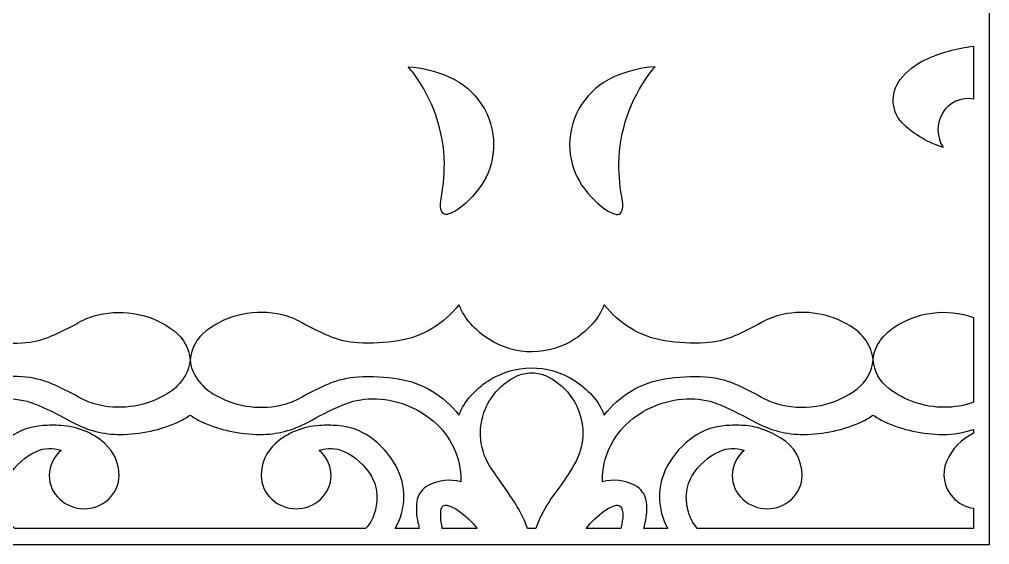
# Model space of a CAD drawing. Header units: centimetres. Extents: x -25.2 to -14.6, y -9 to -3.3.
# Drawn here: x -19.91 to -14.62, y -9 to -6.14 of the extents above; entities that cross this region are included whole.
import ezdxf

# ---------------------------------------------------------------- set-up
doc = ezdxf.new("R2010")
doc.units = ezdxf.units.CM
doc.header["$MEASUREMENT"] = 0
doc.layers.add('layer 1', color=7, linetype='Continuous')

msp = doc.modelspace()

# ---------------------------------------------------------------- linework, layer by layer
at = {"layer": 'layer 1', "color": 250}
for points, knots in [([(-14.61816, -3.2754), (-14.61816, -3.2754), (-14.61816, -9.00021), (-14.61816, -9.00021), (-14.61816, -9.00021), (-14.61816, -9.00021), (-25.19914, -9.00021), (-25.19914, -9.00021), (-25.19914, -9.00021), (-25.19914, -9.00021), (-25.19914, -3.2754), (-25.19914, -3.2754), (-25.19914, -3.2754), (-25.19914, -3.2754), (-14.61816, -3.2754), (-14.61816, -3.2754)], [0, 0, 0, 0, 0.2, 0.2, 0.2, 0.2, 0.4, 0.4, 0.4, 0.4, 0.6, 0.6, 0.6, 0.6, 1, 1, 1, 1]), ([(-14.70562, -6.28381), (-14.79714, -6.2939), (-14.88632, -6.31894), (-14.96971, -6.35797), (-14.96971, -6.35797), (-15.02276, -6.38282), (-15.06917, -6.4198), (-15.10516, -6.46598), (-15.10516, -6.46598), (-15.16356, -6.54089), (-15.1548, -6.64791), (-15.08485, -6.71216), (-15.08485, -6.71216), (-15.02351, -6.76856), (-14.95064, -6.81089), (-14.87124, -6.83621), (-14.87124, -6.83621), (-14.90762, -6.77981), (-14.90936, -6.70769), (-14.87584, -6.64952), (-14.87584, -6.64952), (-14.84156, -6.59002), (-14.77294, -6.55911), (-14.70562, -6.57279), (-14.70562, -6.57279), (-14.70562, -6.57279), (-14.70562, -6.28381), (-14.70562, -6.28381)], [0, 0, 0, 0, 0.125, 0.125, 0.125, 0.125, 0.25, 0.25, 0.25, 0.25, 0.375, 0.375, 0.375, 0.375, 0.5, 0.5, 0.5, 0.5, 0.625, 0.625, 0.625, 0.625, 0.75, 0.75, 0.75, 0.75, 1, 1, 1, 1]), ([(-17.75871, -6.43318), (-17.65264, -6.57481), (-17.59401, -6.74642), (-17.59121, -6.92335), (-17.59121, -6.92335), (-17.59121, -6.99197), (-17.59799, -7.06041), (-17.61142, -7.12769), (-17.61142, -7.12769), (-17.61543, -7.14769), (-17.61322, -7.16845), (-17.60509, -7.18716), (-17.60509, -7.18716), (-17.60021, -7.19843), (-17.5877, -7.20427), (-17.57592, -7.20079), (-17.57592, -7.20079), (-17.5543, -7.19439), (-17.53385, -7.18454), (-17.51539, -7.17155), (-17.51539, -7.17155), (-17.45868, -7.13166), (-17.41126, -7.08004), (-17.37637, -7.0201), (-17.37637, -7.0201), (-17.34128, -6.95982), (-17.32281, -6.89136), (-17.32281, -6.82161), (-17.32281, -6.82161), (-17.32281, -6.66165), (-17.41682, -6.51679), (-17.56297, -6.45177), (-17.56297, -6.45177), (-17.63428, -6.42), (-17.7106, -6.401), (-17.78853, -6.39568), (-17.78853, -6.39568), (-17.77824, -6.40788), (-17.76829, -6.42039), (-17.75871, -6.43318)], [0, 0, 0, 0, 0.0909091, 0.0909091, 0.0909091, 0.0909091, 0.1818182, 0.1818182, 0.1818182, 0.1818182, 0.2727273, 0.2727273, 0.2727273, 0.2727273, 0.3636364, 0.3636364, 0.3636364, 0.3636364, 0.4545455, 0.4545455, 0.4545455, 0.4545455, 0.5454545, 0.5454545, 0.5454545, 0.5454545, 0.6363636, 0.6363636, 0.6363636, 0.6363636, 0.7272727, 0.7272727, 0.7272727, 0.7272727, 0.8181818, 0.8181818, 0.8181818, 0.8181818, 1, 1, 1, 1]), ([(-16.47216, -6.43318), (-16.57825, -6.5749), (-16.63686, -6.74637), (-16.63972, -6.92335), (-16.63972, -6.92335), (-16.63972, -6.99197), (-16.63293, -7.06038), (-16.61947, -7.12767), (-16.61947, -7.12767), (-16.61544, -7.14767), (-16.61765, -7.16845), (-16.62581, -7.18716), (-16.62581, -7.18716), (-16.63068, -7.19843), (-16.64319, -7.20427), (-16.65498, -7.20079), (-16.65498, -7.20079), (-16.6766, -7.19442), (-16.69704, -7.18454), (-16.71552, -7.17155), (-16.71552, -7.17155), (-16.77221, -7.13169), (-16.81962, -7.08002), (-16.85452, -7.0201), (-16.85452, -7.0201), (-16.8896, -6.95983), (-16.90811, -6.89134), (-16.90811, -6.82161), (-16.90811, -6.82161), (-16.90814, -6.6616), (-16.81369, -6.51648), (-16.66744, -6.4515), (-16.66744, -6.4515), (-16.59629, -6.41988), (-16.52007, -6.401), (-16.44237, -6.39568), (-16.44237, -6.39568), (-16.45264, -6.40788), (-16.46258, -6.42039), (-16.47216, -6.43318)], [0, 0, 0, 0, 0.0909091, 0.0909091, 0.0909091, 0.0909091, 0.1818182, 0.1818182, 0.1818182, 0.1818182, 0.2727273, 0.2727273, 0.2727273, 0.2727273, 0.3636364, 0.3636364, 0.3636364, 0.3636364, 0.4545455, 0.4545455, 0.4545455, 0.4545455, 0.5454545, 0.5454545, 0.5454545, 0.5454545, 0.6363636, 0.6363636, 0.6363636, 0.6363636, 0.7272727, 0.7272727, 0.7272727, 0.7272727, 0.8181818, 0.8181818, 0.8181818, 0.8181818, 1, 1, 1, 1]), ([(-18.97758, -7.99336), (-18.983, -7.93104), (-19.01441, -7.87392), (-19.06414, -7.83604), (-19.06414, -7.83604), (-19.18228, -7.74603), (-19.33438, -7.71368), (-19.47889, -7.74786), (-19.47889, -7.74786), (-19.51632, -7.7567), (-19.55223, -7.77089), (-19.5856, -7.78997), (-19.5856, -7.78997), (-19.63337, -7.81725), (-19.68266, -7.84169), (-19.7333, -7.86322), (-19.7333, -7.86322), (-19.78424, -7.88483), (-19.83854, -7.89752), (-19.8938, -7.9007), (-19.8938, -7.9007), (-19.96729, -7.90492), (-20.04105, -7.90118), (-20.11376, -7.88955), (-20.11376, -7.88955), (-20.24475, -7.86863), (-20.36278, -7.79813), (-20.44339, -7.69275), (-20.44339, -7.69275), (-20.45868, -7.73118), (-20.48064, -7.76656), (-20.50825, -7.79732), (-20.50825, -7.79732), (-20.53708, -7.8294), (-20.57008, -7.85754), (-20.60631, -7.88094), (-20.60631, -7.88094), (-20.75015, -7.97378), (-20.9355, -7.97246), (-21.07814, -7.87778), (-21.07814, -7.87778), (-21.11242, -7.85499), (-21.14372, -7.82795), (-21.17125, -7.79733), (-21.17125, -7.79733), (-21.19887, -7.76659), (-21.22082, -7.73118), (-21.23609, -7.69275), (-21.23609, -7.69275), (-21.31667, -7.79816), (-21.43472, -7.86861), (-21.5657, -7.88956), (-21.5657, -7.88956), (-21.63841, -7.90118), (-21.71217, -7.90492), (-21.78568, -7.9007), (-21.78568, -7.9007), (-21.84091, -7.89752), (-21.89526, -7.88482), (-21.94617, -7.86322), (-21.94617, -7.86322), (-21.99683, -7.84169), (-22.0461, -7.81725), (-22.09386, -7.78997), (-22.09386, -7.78997), (-22.12972, -7.76948), (-22.1685, -7.75461), (-22.20887, -7.74592), (-22.20887, -7.74592), (-22.33521, -7.71872), (-22.46706, -7.74114), (-22.5773, -7.80859), (-22.5773, -7.80859), (-22.61019, -7.82872), (-22.63881, -7.85505), (-22.66158, -7.88613), (-22.66158, -7.88613), (-22.68458, -7.91753), (-22.6985, -7.95458), (-22.70187, -7.99336), (-22.70187, -7.99336), (-22.70728, -7.93104), (-22.7387, -7.87393), (-22.78844, -7.83604), (-22.78844, -7.83604), (-22.90658, -7.74603), (-23.05866, -7.71368), (-23.20319, -7.74786), (-23.20319, -7.74786), (-23.2406, -7.7567), (-23.27655, -7.77089), (-23.30993, -7.78997), (-23.30993, -7.78997), (-23.35765, -7.81725), (-23.40697, -7.84169), (-23.45759, -7.86322), (-23.45759, -7.86322), (-23.50855, -7.88483), (-23.56284, -7.89752), (-23.61808, -7.9007), (-23.61808, -7.9007), (-23.69158, -7.90492), (-23.76534, -7.90118), (-23.83802, -7.88955), (-23.83802, -7.88955), (-23.96904, -7.86863), (-24.08707, -7.79814), (-24.16767, -7.69275), (-24.16767, -7.69275), (-24.18294, -7.73118), (-24.2049, -7.76656), (-24.23254, -7.79732), (-24.23254, -7.79732), (-24.26134, -7.8294), (-24.29436, -7.85753), (-24.33057, -7.88092), (-24.33057, -7.88092), (-24.47444, -7.97378), (-24.65979, -7.97247), (-24.80243, -7.87778), (-24.80243, -7.87778), (-24.8367, -7.85499), (-24.868, -7.82795), (-24.89551, -7.79732), (-24.89551, -7.79732), (-24.92315, -7.76659), (-24.9451, -7.73118), (-24.96037, -7.69275), (-24.96037, -7.69275), (-25.00199, -7.7455), (-25.05339, -7.78974), (-25.11168, -7.82314), (-25.11168, -7.82314), (-25.11168, -7.82314), (-25.11168, -8.16352), (-25.11168, -8.16352), (-25.11168, -8.16352), (-25.05337, -8.19689), (-25.00199, -8.24116), (-24.96037, -8.29392), (-24.96037, -8.29392), (-24.9451, -8.25551), (-24.92315, -8.22007), (-24.89551, -8.18933), (-24.89551, -8.18933), (-24.86669, -8.15727), (-24.83371, -8.12911), (-24.79746, -8.10574), (-24.79746, -8.10574), (-24.65362, -8.01288), (-24.46827, -8.0142), (-24.32564, -8.10889), (-24.32564, -8.10889), (-24.29133, -8.13165), (-24.26003, -8.1587), (-24.23252, -8.18933), (-24.23252, -8.18933), (-24.2049, -8.22007), (-24.18294, -8.25551), (-24.16767, -8.29392), (-24.16767, -8.29392), (-24.08712, -8.18852), (-23.96904, -8.11805), (-23.83807, -8.09709), (-23.83807, -8.09709), (-23.76534, -8.08545), (-23.69158, -8.08173), (-23.61808, -8.08592), (-23.61808, -8.08592), (-23.56284, -8.08912), (-23.50855, -8.1018), (-23.45759, -8.12346), (-23.45759, -8.12346), (-23.40697, -8.14494), (-23.35765, -8.16939), (-23.30993, -8.19669), (-23.30993, -8.19669), (-23.27407, -8.21719), (-23.23527, -8.23203), (-23.19488, -8.24073), (-23.19488, -8.24073), (-23.06855, -8.26792), (-22.9367, -8.24553), (-22.82644, -8.17807), (-22.82644, -8.17807), (-22.79357, -8.15796), (-22.76493, -8.13163), (-22.74217, -8.10055), (-22.74217, -8.10055), (-22.71919, -8.06917), (-22.70524, -8.03209), (-22.70187, -7.99336), (-22.70187, -7.99336), (-22.69643, -8.05564), (-22.66504, -8.11273), (-22.61529, -8.15065), (-22.61529, -8.15065), (-22.49716, -8.24062), (-22.3451, -8.273), (-22.20056, -8.23878), (-22.20056, -8.23878), (-22.16318, -8.22992), (-22.12725, -8.21576), (-22.09386, -8.19669), (-22.09386, -8.19669), (-22.0461, -8.16939), (-21.99683, -8.14494), (-21.94617, -8.12346), (-21.94617, -8.12346), (-21.89526, -8.1018), (-21.84091, -8.08912), (-21.78568, -8.08593), (-21.78568, -8.08593), (-21.71217, -8.08173), (-21.63838, -8.08545), (-21.56567, -8.09709), (-21.56567, -8.09709), (-21.4347, -8.11799), (-21.31667, -8.18852), (-21.23609, -8.29392), (-21.23609, -8.29392), (-21.22083, -8.25551), (-21.19887, -8.22007), (-21.17125, -8.18933), (-21.17125, -8.18933), (-21.14241, -8.15727), (-21.10942, -8.12911), (-21.07315, -8.10574), (-21.07315, -8.10574), (-20.92935, -8.01288), (-20.74395, -8.0142), (-20.60135, -8.10889), (-20.60135, -8.10889), (-20.56706, -8.13165), (-20.53575, -8.1587), (-20.50824, -8.18933), (-20.50824, -8.18933), (-20.48063, -8.22007), (-20.45868, -8.25552), (-20.44339, -8.29392), (-20.44339, -8.29392), (-20.36283, -8.18852), (-20.24476, -8.11806), (-20.11376, -8.09709), (-20.11376, -8.09709), (-20.04108, -8.08547), (-19.96732, -8.08173), (-19.8938, -8.08593), (-19.8938, -8.08593), (-19.83854, -8.08912), (-19.78424, -8.1018), (-19.7333, -8.12346), (-19.7333, -8.12346), (-19.68266, -8.14494), (-19.63337, -8.16939), (-19.5856, -8.19669), (-19.5856, -8.19669), (-19.54974, -8.21719), (-19.51098, -8.23203), (-19.47058, -8.24075), (-19.47058, -8.24075), (-19.34425, -8.26791), (-19.21238, -8.24553), (-19.10216, -8.17807), (-19.10216, -8.17807), (-19.06929, -8.15796), (-19.04065, -8.13163), (-19.01788, -8.10055), (-19.01788, -8.10055), (-18.99487, -8.06917), (-18.98095, -8.03209), (-18.97758, -7.99336)], [0, 0, 0, 0, 0.0144928, 0.0144928, 0.0144928, 0.0144928, 0.0289855, 0.0289855, 0.0289855, 0.0289855, 0.0434783, 0.0434783, 0.0434783, 0.0434783, 0.057971, 0.057971, 0.057971, 0.057971, 0.0724638, 0.0724638, 0.0724638, 0.0724638, 0.0869565, 0.0869565, 0.0869565, 0.0869565, 0.1014493, 0.1014493, 0.1014493, 0.1014493, 0.115942, 0.115942, 0.115942, 0.115942, 0.1304348, 0.1304348, 0.1304348, 0.1304348, 0.1449275, 0.1449275, 0.1449275, 0.1449275, 0.1594203, 0.1594203, 0.1594203, 0.1594203, 0.173913, 0.173913, 0.173913, 0.173913, 0.1884058, 0.1884058, 0.1884058, 0.1884058, 0.2028986, 0.2028986, 0.2028986, 0.2028986, 0.2173913, 0.2173913, 0.2173913, 0.2173913, 0.2318841, 0.2318841, 0.2318841, 0.2318841, 0.2463768, 0.2463768, 0.2463768, 0.2463768, 0.2608696, 0.2608696, 0.2608696, 0.2608696, 0.2753623, 0.2753623, 0.2753623, 0.2753623, 0.2898551, 0.2898551, 0.2898551, 0.2898551, 0.3043478, 0.3043478, 0.3043478, 0.3043478, 0.3188406, 0.3188406, 0.3188406, 0.3188406, 0.3333333, 0.3333333, 0.3333333, 0.3333333, 0.3478261, 0.3478261, 0.3478261, 0.3478261, 0.3623188, 0.3623188, 0.3623188, 0.3623188, 0.3768116, 0.3768116, 0.3768116, 0.3768116, 0.3913043, 0.3913043, 0.3913043, 0.3913043, 0.4057971, 0.4057971, 0.4057971, 0.4057971, 0.4202899, 0.4202899, 0.4202899, 0.4202899, 0.4347826, 0.4347826, 0.4347826, 0.4347826, 0.4492754, 0.4492754, 0.4492754, 0.4492754, 0.4637681, 0.4637681, 0.4637681, 0.4637681, 0.4782609, 0.4782609, 0.4782609, 0.4782609, 0.4927536, 0.4927536, 0.4927536, 0.4927536, 0.5072464, 0.5072464, 0.5072464, 0.5072464, 0.5217391, 0.5217391, 0.5217391, 0.5217391, 0.5362319, 0.5362319, 0.5362319, 0.5362319, 0.5507246, 0.5507246, 0.5507246, 0.5507246, 0.5652174, 0.5652174, 0.5652174, 0.5652174, 0.5797101, 0.5797101, 0.5797101, 0.5797101, 0.5942029, 0.5942029, 0.5942029, 0.5942029, 0.6086957, 0.6086957, 0.6086957, 0.6086957, 0.6231884, 0.6231884, 0.6231884, 0.6231884, 0.6376812, 0.6376812, 0.6376812, 0.6376812, 0.6521739, 0.6521739, 0.6521739, 0.6521739, 0.6666667, 0.6666667, 0.6666667, 0.6666667, 0.6811594, 0.6811594, 0.6811594, 0.6811594, 0.6956522, 0.6956522, 0.6956522, 0.6956522, 0.7101449, 0.7101449, 0.7101449, 0.7101449, 0.7246377, 0.7246377, 0.7246377, 0.7246377, 0.7391304, 0.7391304, 0.7391304, 0.7391304, 0.7536232, 0.7536232, 0.7536232, 0.7536232, 0.7681159, 0.7681159, 0.7681159, 0.7681159, 0.7826087, 0.7826087, 0.7826087, 0.7826087, 0.7971014, 0.7971014, 0.7971014, 0.7971014, 0.8115942, 0.8115942, 0.8115942, 0.8115942, 0.826087, 0.826087, 0.826087, 0.826087, 0.8405797, 0.8405797, 0.8405797, 0.8405797, 0.8550725, 0.8550725, 0.8550725, 0.8550725, 0.8695652, 0.8695652, 0.8695652, 0.8695652, 0.884058, 0.884058, 0.884058, 0.884058, 0.8985507, 0.8985507, 0.8985507, 0.8985507, 0.9130435, 0.9130435, 0.9130435, 0.9130435, 0.9275362, 0.9275362, 0.9275362, 0.9275362, 0.942029, 0.942029, 0.942029, 0.942029, 0.9565217, 0.9565217, 0.9565217, 0.9565217, 0.9710145, 0.9710145, 0.9710145, 0.9710145, 1, 1, 1, 1]), ([(-15.25328, -7.99336), (-15.25869, -8.05559), (-15.29013, -8.11273), (-15.33986, -8.15064), (-15.33986, -8.15064), (-15.4579, -8.2406), (-15.61017, -8.27292), (-15.7546, -8.23878), (-15.7546, -8.23878), (-15.79201, -8.22992), (-15.82798, -8.21576), (-15.86135, -8.19669), (-15.86135, -8.19669), (-15.90908, -8.16939), (-15.95839, -8.14496), (-16.00899, -8.12346), (-16.00899, -8.12346), (-16.05996, -8.1018), (-16.11424, -8.08912), (-16.16953, -8.08592), (-16.16953, -8.08592), (-16.24303, -8.08173), (-16.31675, -8.08547), (-16.38949, -8.09709), (-16.38949, -8.09709), (-16.52054, -8.11807), (-16.63847, -8.18846), (-16.71909, -8.29392), (-16.71909, -8.29392), (-16.73439, -8.25551), (-16.75633, -8.2201), (-16.78395, -8.18933), (-16.78395, -8.18933), (-16.81277, -8.15723), (-16.84574, -8.12911), (-16.88202, -8.10574), (-16.88202, -8.10574), (-17.02601, -8.01288), (-17.21117, -8.01404), (-17.35384, -8.10889), (-17.35384, -8.10889), (-17.38814, -8.13165), (-17.41942, -8.15869), (-17.44697, -8.18933), (-17.44697, -8.18933), (-17.47459, -8.2201), (-17.49657, -8.25551), (-17.51183, -8.29392), (-17.51183, -8.29392), (-17.59241, -8.18846), (-17.71032, -8.11801), (-17.84137, -8.09709), (-17.84137, -8.09709), (-17.91409, -8.08545), (-17.98785, -8.08171), (-18.06138, -8.08593), (-18.06138, -8.08593), (-18.11663, -8.08912), (-18.17092, -8.1018), (-18.22189, -8.12346), (-18.22189, -8.12346), (-18.2725, -8.14494), (-18.3218, -8.16939), (-18.36956, -8.19669), (-18.36956, -8.19669), (-18.40539, -8.21719), (-18.44419, -8.23203), (-18.48455, -8.24073), (-18.48455, -8.24073), (-18.61082, -8.26794), (-18.74282, -8.24548), (-18.85299, -8.17807), (-18.85299, -8.17807), (-18.88588, -8.15796), (-18.91448, -8.13163), (-18.93728, -8.10055), (-18.93728, -8.10055), (-18.96027, -8.06917), (-18.97422, -8.03206), (-18.97758, -7.99336), (-18.97758, -7.99336), (-18.97218, -7.93106), (-18.9407, -7.87392), (-18.89099, -7.83604), (-18.89099, -7.83604), (-18.77297, -7.74606), (-18.6207, -7.71373), (-18.47629, -7.74786), (-18.47629, -7.74786), (-18.43886, -7.7567), (-18.40292, -7.77089), (-18.36956, -7.78997), (-18.36956, -7.78997), (-18.3218, -7.81725), (-18.2725, -7.84169), (-18.22189, -7.86322), (-18.22189, -7.86322), (-18.17092, -7.88483), (-18.11663, -7.89752), (-18.06138, -7.9007), (-18.06138, -7.9007), (-17.98788, -7.90492), (-17.91412, -7.90118), (-17.84142, -7.88956), (-17.84142, -7.88956), (-17.71037, -7.86861), (-17.59242, -7.79821), (-17.51183, -7.69275), (-17.51183, -7.69275), (-17.49655, -7.73119), (-17.47456, -7.76656), (-17.44697, -7.79732), (-17.44697, -7.79732), (-17.4181, -7.8294), (-17.38514, -7.85751), (-17.34889, -7.88092), (-17.34889, -7.88092), (-17.2049, -7.97378), (-17.01974, -7.97262), (-16.87707, -7.87778), (-16.87707, -7.87778), (-16.84276, -7.85499), (-16.81147, -7.82795), (-16.78397, -7.79732), (-16.78397, -7.79732), (-16.75635, -7.76656), (-16.73439, -7.73119), (-16.71909, -7.69275), (-16.71909, -7.69275), (-16.63843, -7.79819), (-16.52051, -7.8686), (-16.38943, -7.88955), (-16.38943, -7.88955), (-16.31673, -7.90118), (-16.24303, -7.90492), (-16.16953, -7.9007), (-16.16953, -7.9007), (-16.11424, -7.89752), (-16.05996, -7.88483), (-16.00899, -7.86322), (-16.00899, -7.86322), (-15.95839, -7.84169), (-15.90908, -7.81725), (-15.86135, -7.78997), (-15.86135, -7.78997), (-15.82548, -7.76948), (-15.7867, -7.75461), (-15.74631, -7.74594), (-15.74631, -7.74594), (-15.62004, -7.71872), (-15.48803, -7.74119), (-15.37783, -7.80859), (-15.37783, -7.80859), (-15.34498, -7.82868), (-15.31635, -7.85505), (-15.29357, -7.88613), (-15.29357, -7.88613), (-15.2706, -7.91751), (-15.25664, -7.95459), (-15.25328, -7.99336)], [0, 0, 0, 0, 0.0243902, 0.0243902, 0.0243902, 0.0243902, 0.0487805, 0.0487805, 0.0487805, 0.0487805, 0.0731707, 0.0731707, 0.0731707, 0.0731707, 0.097561, 0.097561, 0.097561, 0.097561, 0.1219512, 0.1219512, 0.1219512, 0.1219512, 0.1463415, 0.1463415, 0.1463415, 0.1463415, 0.1707317, 0.1707317, 0.1707317, 0.1707317, 0.195122, 0.195122, 0.195122, 0.195122, 0.2195122, 0.2195122, 0.2195122, 0.2195122, 0.2439024, 0.2439024, 0.2439024, 0.2439024, 0.2682927, 0.2682927, 0.2682927, 0.2682927, 0.2926829, 0.2926829, 0.2926829, 0.2926829, 0.3170732, 0.3170732, 0.3170732, 0.3170732, 0.3414634, 0.3414634, 0.3414634, 0.3414634, 0.3658537, 0.3658537, 0.3658537, 0.3658537, 0.3902439, 0.3902439, 0.3902439, 0.3902439, 0.4146341, 0.4146341, 0.4146341, 0.4146341, 0.4390244, 0.4390244, 0.4390244, 0.4390244, 0.4634146, 0.4634146, 0.4634146, 0.4634146, 0.4878049, 0.4878049, 0.4878049, 0.4878049, 0.5121951, 0.5121951, 0.5121951, 0.5121951, 0.5365854, 0.5365854, 0.5365854, 0.5365854, 0.5609756, 0.5609756, 0.5609756, 0.5609756, 0.5853659, 0.5853659, 0.5853659, 0.5853659, 0.6097561, 0.6097561, 0.6097561, 0.6097561, 0.6341463, 0.6341463, 0.6341463, 0.6341463, 0.6585366, 0.6585366, 0.6585366, 0.6585366, 0.6829268, 0.6829268, 0.6829268, 0.6829268, 0.7073171, 0.7073171, 0.7073171, 0.7073171, 0.7317073, 0.7317073, 0.7317073, 0.7317073, 0.7560976, 0.7560976, 0.7560976, 0.7560976, 0.7804878, 0.7804878, 0.7804878, 0.7804878, 0.804878, 0.804878, 0.804878, 0.804878, 0.8292683, 0.8292683, 0.8292683, 0.8292683, 0.8536585, 0.8536585, 0.8536585, 0.8536585, 0.8780488, 0.8780488, 0.8780488, 0.8780488, 0.902439, 0.902439, 0.902439, 0.902439, 0.9268293, 0.9268293, 0.9268293, 0.9268293, 0.9512195, 0.9512195, 0.9512195, 0.9512195, 1, 1, 1, 1]), ([(-15.25328, -7.99336), (-15.24791, -8.05543), (-15.21666, -8.11234), (-15.16714, -8.15017), (-15.16714, -8.15017), (-15.08062, -8.21628), (-14.97483, -8.25209), (-14.86596, -8.25207), (-14.86596, -8.25207), (-14.81132, -8.25207), (-14.75711, -8.24275), (-14.70562, -8.22453), (-14.70562, -8.22453), (-14.70562, -8.22453), (-14.70562, -7.76208), (-14.70562, -7.76208), (-14.70562, -7.76208), (-14.85229, -7.71026), (-15.0148, -7.73127), (-15.14334, -7.81883), (-15.14334, -7.81883), (-15.17023, -7.83716), (-15.19379, -7.85991), (-15.21302, -7.88613), (-15.21302, -7.88613), (-15.23602, -7.91753), (-15.24993, -7.95458), (-15.25328, -7.99336)], [0, 0, 0, 0, 0.125, 0.125, 0.125, 0.125, 0.25, 0.25, 0.25, 0.25, 0.375, 0.375, 0.375, 0.375, 0.5, 0.5, 0.5, 0.5, 0.625, 0.625, 0.625, 0.625, 0.75, 0.75, 0.75, 0.75, 1, 1, 1, 1]), ([(-17.11544, -8.06406), (-17.14517, -8.06406), (-17.17447, -8.07089), (-17.20112, -8.08402), (-17.20112, -8.08402), (-17.27594, -8.12087), (-17.33501, -8.18329), (-17.36768, -8.26002), (-17.36768, -8.26002), (-17.41371, -8.36823), (-17.40065, -8.49245), (-17.33303, -8.58869), (-17.33303, -8.58869), (-17.29485, -8.643), (-17.25714, -8.69758), (-17.21977, -8.75248), (-17.21977, -8.75248), (-17.1953, -8.78841), (-17.17398, -8.82642), (-17.15609, -8.86603), (-17.15609, -8.86603), (-17.14927, -8.88124), (-17.14339, -8.89686), (-17.13846, -8.91275), (-17.13846, -8.91275), (-17.13846, -8.91275), (-17.09244, -8.91275), (-17.09244, -8.91275), (-17.09244, -8.91275), (-17.08752, -8.89686), (-17.08163, -8.88124), (-17.07483, -8.86603), (-17.07483, -8.86603), (-17.04984, -8.81079), (-17.01853, -8.75863), (-16.98155, -8.71059), (-16.98155, -8.71059), (-16.94464, -8.66267), (-16.91102, -8.61227), (-16.88094, -8.55979), (-16.88094, -8.55979), (-16.82843, -8.46813), (-16.82185, -8.35724), (-16.86323, -8.26002), (-16.86323, -8.26002), (-16.8959, -8.18329), (-16.95495, -8.12085), (-17.02977, -8.08402), (-17.02977, -8.08402), (-17.05642, -8.07089), (-17.08574, -8.06406), (-17.11544, -8.06406)], [0, 0, 0, 0, 0.0714286, 0.0714286, 0.0714286, 0.0714286, 0.1428571, 0.1428571, 0.1428571, 0.1428571, 0.2142857, 0.2142857, 0.2142857, 0.2142857, 0.2857143, 0.2857143, 0.2857143, 0.2857143, 0.3571429, 0.3571429, 0.3571429, 0.3571429, 0.4285714, 0.4285714, 0.4285714, 0.4285714, 0.5, 0.5, 0.5, 0.5, 0.5714286, 0.5714286, 0.5714286, 0.5714286, 0.6428571, 0.6428571, 0.6428571, 0.6428571, 0.7142857, 0.7142857, 0.7142857, 0.7142857, 0.7857143, 0.7857143, 0.7857143, 0.7857143, 0.8571429, 0.8571429, 0.8571429, 0.8571429, 1, 1, 1, 1]), ([(-18.97758, -8.29398), (-18.99615, -8.30778), (-19.01611, -8.31959), (-19.03711, -8.32932), (-19.03711, -8.32932), (-19.13797, -8.37587), (-19.24775, -8.39995), (-19.35883, -8.39995), (-19.35883, -8.39995), (-19.44914, -8.39995), (-19.53805, -8.37728), (-19.61739, -8.33406), (-19.61739, -8.33406), (-19.67906, -8.30041), (-19.74205, -8.26917), (-19.80613, -8.24032), (-19.80613, -8.24032), (-19.85836, -8.21738), (-19.91477, -8.20554), (-19.97182, -8.20554), (-19.97182, -8.20554), (-20.09392, -8.20554), (-20.212, -8.249), (-20.30494, -8.32815), (-20.30494, -8.32815), (-20.39939, -8.40861), (-20.45379, -8.52635), (-20.45375, -8.65042), (-20.45375, -8.65042), (-20.45375, -8.65165), (-20.45371, -8.65291), (-20.45362, -8.65419), (-20.45362, -8.65419), (-20.45355, -8.65542), (-20.45348, -8.6567), (-20.4534, -8.65795), (-20.4534, -8.65795), (-20.39491, -8.64241), (-20.3327, -8.64885), (-20.27865, -8.67605), (-20.27865, -8.67605), (-20.24304, -8.69399), (-20.21863, -8.72849), (-20.21355, -8.76806), (-20.21355, -8.76806), (-20.20872, -8.80563), (-20.21092, -8.84376), (-20.22001, -8.88052), (-20.22001, -8.88052), (-20.22264, -8.89121), (-20.22505, -8.90194), (-20.22719, -8.91275), (-20.22719, -8.91275), (-20.22719, -8.91275), (-20.09642, -8.91275), (-20.09642, -8.91275), (-20.09642, -8.91275), (-20.15698, -8.80802), (-20.15853, -8.67919), (-20.10066, -8.57296), (-20.10066, -8.57296), (-20.06586, -8.50905), (-20.01657, -8.45415), (-19.95672, -8.41266), (-19.95672, -8.41266), (-19.90499, -8.37673), (-19.84436, -8.35567), (-19.78149, -8.35167), (-19.78149, -8.35167), (-19.74877, -8.34963), (-19.716, -8.34945), (-19.68323, -8.35114), (-19.68323, -8.35114), (-19.59446, -8.35574), (-19.50981, -8.39034), (-19.44318, -8.4492), (-19.44318, -8.4492), (-19.39345, -8.49316), (-19.36495, -8.5564), (-19.36493, -8.6228), (-19.36493, -8.6228), (-19.36493, -8.67271), (-19.38614, -8.7203), (-19.42322, -8.7537), (-19.42322, -8.7537), (-19.4986, -8.82164), (-19.61332, -8.82134), (-19.68849, -8.75313), (-19.68849, -8.75313), (-19.72521, -8.71977), (-19.74618, -8.67241), (-19.74618, -8.6228), (-19.74618, -8.6228), (-19.74539, -8.57019), (-19.72176, -8.52052), (-19.68152, -8.48665), (-19.68152, -8.48665), (-19.72511, -8.47094), (-19.77309, -8.47287), (-19.8153, -8.49205), (-19.8153, -8.49205), (-19.87834, -8.52065), (-19.93091, -8.56812), (-19.9658, -8.62791), (-19.9658, -8.62791), (-19.98576, -8.66211), (-19.99627, -8.70095), (-19.99627, -8.74055), (-19.99627, -8.74055), (-19.99627, -8.77177), (-19.9914, -8.80281), (-19.98183, -8.83256), (-19.98183, -8.83256), (-19.97222, -8.86246), (-19.95606, -8.88987), (-19.93447, -8.91275), (-19.93447, -8.91275), (-19.93447, -8.91275), (-18.0207, -8.91275), (-18.0207, -8.91275), (-18.0207, -8.91275), (-17.99914, -8.88987), (-17.98295, -8.86246), (-17.97333, -8.83256), (-17.97333, -8.83256), (-17.96378, -8.80281), (-17.95892, -8.77177), (-17.95892, -8.74055), (-17.95892, -8.74055), (-17.95892, -8.70095), (-17.96941, -8.66211), (-17.98937, -8.62791), (-17.98937, -8.62791), (-18.02423, -8.56812), (-18.07683, -8.52065), (-18.13985, -8.49205), (-18.13985, -8.49205), (-18.18207, -8.47287), (-18.23005, -8.47094), (-18.27367, -8.48665), (-18.27367, -8.48665), (-18.23342, -8.52052), (-18.20981, -8.57019), (-18.20899, -8.6228), (-18.20899, -8.6228), (-18.20899, -8.67271), (-18.23018, -8.72032), (-18.26727, -8.75372), (-18.26727, -8.75372), (-18.34267, -8.82168), (-18.45744, -8.82135), (-18.53258, -8.7531), (-18.53258, -8.7531), (-18.56929, -8.71975), (-18.59022, -8.67241), (-18.59022, -8.6228), (-18.59022, -8.6228), (-18.59025, -8.55642), (-18.56173, -8.49317), (-18.51198, -8.4492), (-18.51198, -8.4492), (-18.44537, -8.39033), (-18.36071, -8.35574), (-18.27196, -8.35114), (-18.27196, -8.35114), (-18.23919, -8.34945), (-18.2064, -8.34963), (-18.17371, -8.35167), (-18.17371, -8.35167), (-18.1108, -8.35564), (-18.05017, -8.37674), (-17.99842, -8.41266), (-17.99842, -8.41266), (-17.93865, -8.45415), (-17.88936, -8.50904), (-17.85456, -8.57293), (-17.85456, -8.57293), (-17.79665, -8.67913), (-17.79827, -8.80795), (-17.85876, -8.91275), (-17.85876, -8.91275), (-17.85876, -8.91275), (-17.72798, -8.91275), (-17.72798, -8.91275), (-17.72798, -8.91275), (-17.73017, -8.90194), (-17.73257, -8.89121), (-17.73518, -8.88052), (-17.73518, -8.88052), (-17.74427, -8.84376), (-17.74644, -8.80563), (-17.74163, -8.76806), (-17.74163, -8.76806), (-17.73655, -8.72847), (-17.71215, -8.69399), (-17.67653, -8.67605), (-17.67653, -8.67605), (-17.62246, -8.64883), (-17.56024, -8.64241), (-17.50172, -8.65795), (-17.50172, -8.65795), (-17.50169, -8.6567), (-17.50164, -8.65542), (-17.50156, -8.65419), (-17.50156, -8.65419), (-17.50149, -8.65291), (-17.50144, -8.65165), (-17.50142, -8.65042), (-17.50142, -8.65042), (-17.50144, -8.52635), (-17.55577, -8.40859), (-17.65025, -8.32816), (-17.65025, -8.32816), (-17.74322, -8.249), (-17.86124, -8.20552), (-17.98334, -8.20554), (-17.98334, -8.20554), (-18.0404, -8.20554), (-18.09684, -8.21738), (-18.14906, -8.24032), (-18.14906, -8.24032), (-18.21317, -8.26917), (-18.27612, -8.30041), (-18.33784, -8.33406), (-18.33784, -8.33406), (-18.41711, -8.37728), (-18.50604, -8.39995), (-18.59635, -8.39995), (-18.59635, -8.39995), (-18.70742, -8.39995), (-18.81718, -8.37587), (-18.91801, -8.32933), (-18.91801, -8.32933), (-18.93904, -8.31962), (-18.95899, -8.30778), (-18.97758, -8.29398)], [0, 0, 0, 0, 0.0166667, 0.0166667, 0.0166667, 0.0166667, 0.0333333, 0.0333333, 0.0333333, 0.0333333, 0.05, 0.05, 0.05, 0.05, 0.0666667, 0.0666667, 0.0666667, 0.0666667, 0.0833333, 0.0833333, 0.0833333, 0.0833333, 0.1, 0.1, 0.1, 0.1, 0.1166667, 0.1166667, 0.1166667, 0.1166667, 0.1333333, 0.1333333, 0.1333333, 0.1333333, 0.15, 0.15, 0.15, 0.15, 0.1666667, 0.1666667, 0.1666667, 0.1666667, 0.1833333, 0.1833333, 0.1833333, 0.1833333, 0.2, 0.2, 0.2, 0.2, 0.2166667, 0.2166667, 0.2166667, 0.2166667, 0.2333333, 0.2333333, 0.2333333, 0.2333333, 0.25, 0.25, 0.25, 0.25, 0.2666667, 0.2666667, 0.2666667, 0.2666667, 0.2833333, 0.2833333, 0.2833333, 0.2833333, 0.3, 0.3, 0.3, 0.3, 0.3166667, 0.3166667, 0.3166667, 0.3166667, 0.3333333, 0.3333333, 0.3333333, 0.3333333, 0.35, 0.35, 0.35, 0.35, 0.3666667, 0.3666667, 0.3666667, 0.3666667, 0.3833333, 0.3833333, 0.3833333, 0.3833333, 0.4, 0.4, 0.4, 0.4, 0.4166667, 0.4166667, 0.4166667, 0.4166667, 0.4333333, 0.4333333, 0.4333333, 0.4333333, 0.45, 0.45, 0.45, 0.45, 0.4666667, 0.4666667, 0.4666667, 0.4666667, 0.4833333, 0.4833333, 0.4833333, 0.4833333, 0.5, 0.5, 0.5, 0.5, 0.5166667, 0.5166667, 0.5166667, 0.5166667, 0.5333333, 0.5333333, 0.5333333, 0.5333333, 0.55, 0.55, 0.55, 0.55, 0.5666667, 0.5666667, 0.5666667, 0.5666667, 0.5833333, 0.5833333, 0.5833333, 0.5833333, 0.6, 0.6, 0.6, 0.6, 0.6166667, 0.6166667, 0.6166667, 0.6166667, 0.6333333, 0.6333333, 0.6333333, 0.6333333, 0.65, 0.65, 0.65, 0.65, 0.6666667, 0.6666667, 0.6666667, 0.6666667, 0.6833333, 0.6833333, 0.6833333, 0.6833333, 0.7, 0.7, 0.7, 0.7, 0.7166667, 0.7166667, 0.7166667, 0.7166667, 0.7333333, 0.7333333, 0.7333333, 0.7333333, 0.75, 0.75, 0.75, 0.75, 0.7666667, 0.7666667, 0.7666667, 0.7666667, 0.7833333, 0.7833333, 0.7833333, 0.7833333, 0.8, 0.8, 0.8, 0.8, 0.8166667, 0.8166667, 0.8166667, 0.8166667, 0.8333333, 0.8333333, 0.8333333, 0.8333333, 0.85, 0.85, 0.85, 0.85, 0.8666667, 0.8666667, 0.8666667, 0.8666667, 0.8833333, 0.8833333, 0.8833333, 0.8833333, 0.9, 0.9, 0.9, 0.9, 0.9166667, 0.9166667, 0.9166667, 0.9166667, 0.9333333, 0.9333333, 0.9333333, 0.9333333, 0.95, 0.95, 0.95, 0.95, 0.9666667, 0.9666667, 0.9666667, 0.9666667, 1, 1, 1, 1]), ([(-15.25328, -8.29398), (-15.27185, -8.30778), (-15.2918, -8.31959), (-15.31279, -8.3293), (-15.31279, -8.3293), (-15.41367, -8.37584), (-15.52346, -8.39995), (-15.63453, -8.39995), (-15.63453, -8.39995), (-15.72485, -8.39995), (-15.81379, -8.37728), (-15.89308, -8.33406), (-15.89308, -8.33406), (-15.95478, -8.30041), (-16.01774, -8.26917), (-16.08183, -8.24032), (-16.08183, -8.24032), (-16.13408, -8.21738), (-16.19048, -8.20554), (-16.24755, -8.20554), (-16.24755, -8.20554), (-16.36964, -8.20554), (-16.48771, -8.249), (-16.58065, -8.32816), (-16.58065, -8.32816), (-16.67508, -8.40862), (-16.72948, -8.52635), (-16.72947, -8.65042), (-16.72947, -8.65042), (-16.72944, -8.65165), (-16.72938, -8.65291), (-16.72932, -8.65419), (-16.72932, -8.65419), (-16.72925, -8.65542), (-16.72919, -8.6567), (-16.72915, -8.65795), (-16.72915, -8.65795), (-16.67063, -8.64241), (-16.60843, -8.64885), (-16.55435, -8.67605), (-16.55435, -8.67605), (-16.51873, -8.69399), (-16.49433, -8.72848), (-16.48927, -8.76806), (-16.48927, -8.76806), (-16.48444, -8.80563), (-16.48663, -8.84376), (-16.49569, -8.88052), (-16.49569, -8.88052), (-16.49833, -8.89121), (-16.50072, -8.90194), (-16.50291, -8.91275), (-16.50291, -8.91275), (-16.50291, -8.91275), (-16.37213, -8.91275), (-16.37213, -8.91275), (-16.37213, -8.91275), (-16.43265, -8.80798), (-16.43421, -8.67916), (-16.37635, -8.57293), (-16.37635, -8.57293), (-16.34153, -8.50904), (-16.29225, -8.45415), (-16.23245, -8.41266), (-16.23245, -8.41266), (-16.18069, -8.37673), (-16.12006, -8.35567), (-16.05717, -8.35167), (-16.05717, -8.35167), (-16.02448, -8.34963), (-15.99167, -8.34945), (-15.95898, -8.35114), (-15.95898, -8.35114), (-15.92624, -8.35283), (-15.89393, -8.35906), (-15.86295, -8.36971), (-15.86295, -8.36971), (-15.82554, -8.38253), (-15.78965, -8.39923), (-15.75576, -8.41954), (-15.75576, -8.41954), (-15.68435, -8.46233), (-15.64065, -8.53956), (-15.64063, -8.6228), (-15.64063, -8.6228), (-15.64062, -8.67271), (-15.66182, -8.72031), (-15.69891, -8.7537), (-15.69891, -8.7537), (-15.7743, -8.82164), (-15.88904, -8.82134), (-15.9642, -8.75313), (-15.9642, -8.75313), (-16.00092, -8.71977), (-16.02189, -8.67241), (-16.0219, -8.6228), (-16.0219, -8.6228), (-16.02108, -8.57019), (-15.99747, -8.52052), (-15.95718, -8.48665), (-15.95718, -8.48665), (-16.00086, -8.47094), (-16.04888, -8.47287), (-16.09112, -8.49206), (-16.09112, -8.49206), (-16.15412, -8.52068), (-16.20665, -8.56815), (-16.24153, -8.62791), (-16.24153, -8.62791), (-16.26147, -8.66211), (-16.27198, -8.70095), (-16.27198, -8.74055), (-16.27198, -8.74055), (-16.27198, -8.77177), (-16.26712, -8.80281), (-16.25754, -8.83256), (-16.25754, -8.83256), (-16.24795, -8.86246), (-16.23178, -8.88987), (-16.21019, -8.91275), (-16.21019, -8.91275), (-16.21019, -8.91275), (-14.70562, -8.91275), (-14.70562, -8.91275), (-14.70562, -8.91275), (-14.70562, -8.91275), (-14.70562, -8.80222), (-14.70562, -8.80222), (-14.70562, -8.80222), (-14.74912, -8.79561), (-14.78908, -8.77444), (-14.81905, -8.74222), (-14.81905, -8.74222), (-14.86797, -8.68958), (-14.88113, -8.6129), (-14.85265, -8.54691), (-14.85265, -8.54691), (-14.82368, -8.47983), (-14.77146, -8.42541), (-14.70562, -8.39369), (-14.70562, -8.39369), (-14.70562, -8.39369), (-14.70562, -8.3723), (-14.70562, -8.3723), (-14.70562, -8.3723), (-14.7593, -8.39019), (-14.81548, -8.39951), (-14.87205, -8.39995), (-14.87205, -8.39995), (-14.98312, -8.39995), (-15.0929, -8.37584), (-15.19373, -8.32932), (-15.19373, -8.32932), (-15.21476, -8.31959), (-15.23468, -8.30778), (-15.25328, -8.29398)], [0, 0, 0, 0, 0.025, 0.025, 0.025, 0.025, 0.05, 0.05, 0.05, 0.05, 0.075, 0.075, 0.075, 0.075, 0.1, 0.1, 0.1, 0.1, 0.125, 0.125, 0.125, 0.125, 0.15, 0.15, 0.15, 0.15, 0.175, 0.175, 0.175, 0.175, 0.2, 0.2, 0.2, 0.2, 0.225, 0.225, 0.225, 0.225, 0.25, 0.25, 0.25, 0.25, 0.275, 0.275, 0.275, 0.275, 0.3, 0.3, 0.3, 0.3, 0.325, 0.325, 0.325, 0.325, 0.35, 0.35, 0.35, 0.35, 0.375, 0.375, 0.375, 0.375, 0.4, 0.4, 0.4, 0.4, 0.425, 0.425, 0.425, 0.425, 0.45, 0.45, 0.45, 0.45, 0.475, 0.475, 0.475, 0.475, 0.5, 0.5, 0.5, 0.5, 0.525, 0.525, 0.525, 0.525, 0.55, 0.55, 0.55, 0.55, 0.575, 0.575, 0.575, 0.575, 0.6, 0.6, 0.6, 0.6, 0.625, 0.625, 0.625, 0.625, 0.65, 0.65, 0.65, 0.65, 0.675, 0.675, 0.675, 0.675, 0.7, 0.7, 0.7, 0.7, 0.725, 0.725, 0.725, 0.725, 0.75, 0.75, 0.75, 0.75, 0.775, 0.775, 0.775, 0.775, 0.8, 0.8, 0.8, 0.8, 0.825, 0.825, 0.825, 0.825, 0.85, 0.85, 0.85, 0.85, 0.875, 0.875, 0.875, 0.875, 0.9, 0.9, 0.9, 0.9, 0.925, 0.925, 0.925, 0.925, 0.95, 0.95, 0.95, 0.95, 1, 1, 1, 1]), ([(-17.41197, -8.91275), (-17.44158, -8.87539), (-17.47641, -8.8425), (-17.51539, -8.81508), (-17.51539, -8.81508), (-17.53385, -8.80213), (-17.5543, -8.79224), (-17.57592, -8.78585), (-17.57592, -8.78585), (-17.58313, -8.78373), (-17.59091, -8.78486), (-17.5972, -8.78893), (-17.5972, -8.78893), (-17.60354, -8.79302), (-17.60773, -8.7996), (-17.60875, -8.80706), (-17.60875, -8.80706), (-17.61237, -8.83337), (-17.61177, -8.86007), (-17.60705, -8.88622), (-17.60705, -8.88622), (-17.60545, -8.89504), (-17.60396, -8.90387), (-17.60257, -8.91275), (-17.60257, -8.91275), (-17.60257, -8.91275), (-17.41197, -8.91275), (-17.41197, -8.91275)], [0, 0, 0, 0, 0.125, 0.125, 0.125, 0.125, 0.25, 0.25, 0.25, 0.25, 0.375, 0.375, 0.375, 0.375, 0.5, 0.5, 0.5, 0.5, 0.625, 0.625, 0.625, 0.625, 0.75, 0.75, 0.75, 0.75, 1, 1, 1, 1]), ([(-16.62831, -8.91275), (-16.62543, -8.8939), (-16.62234, -8.87508), (-16.61903, -8.8563), (-16.61903, -8.8563), (-16.6157, -8.83709), (-16.61804, -8.81733), (-16.62581, -8.79946), (-16.62581, -8.79946), (-16.63069, -8.78819), (-16.64319, -8.78233), (-16.65498, -8.78585), (-16.65498, -8.78585), (-16.67661, -8.79224), (-16.69704, -8.80213), (-16.71552, -8.81508), (-16.71552, -8.81508), (-16.75448, -8.8425), (-16.78931, -8.87538), (-16.8189, -8.91275), (-16.8189, -8.91275), (-16.8189, -8.91275), (-16.62831, -8.91275), (-16.62831, -8.91275)], [0, 0, 0, 0, 0.1428571, 0.1428571, 0.1428571, 0.1428571, 0.2857143, 0.2857143, 0.2857143, 0.2857143, 0.4285714, 0.4285714, 0.4285714, 0.4285714, 0.5714286, 0.5714286, 0.5714286, 0.5714286, 0.7142857, 0.7142857, 0.7142857, 0.7142857, 1, 1, 1, 1])]:
    msp.add_open_spline(points, degree=3, knots=knots, dxfattribs=at)

doc.saveas('drawing.dxf')
